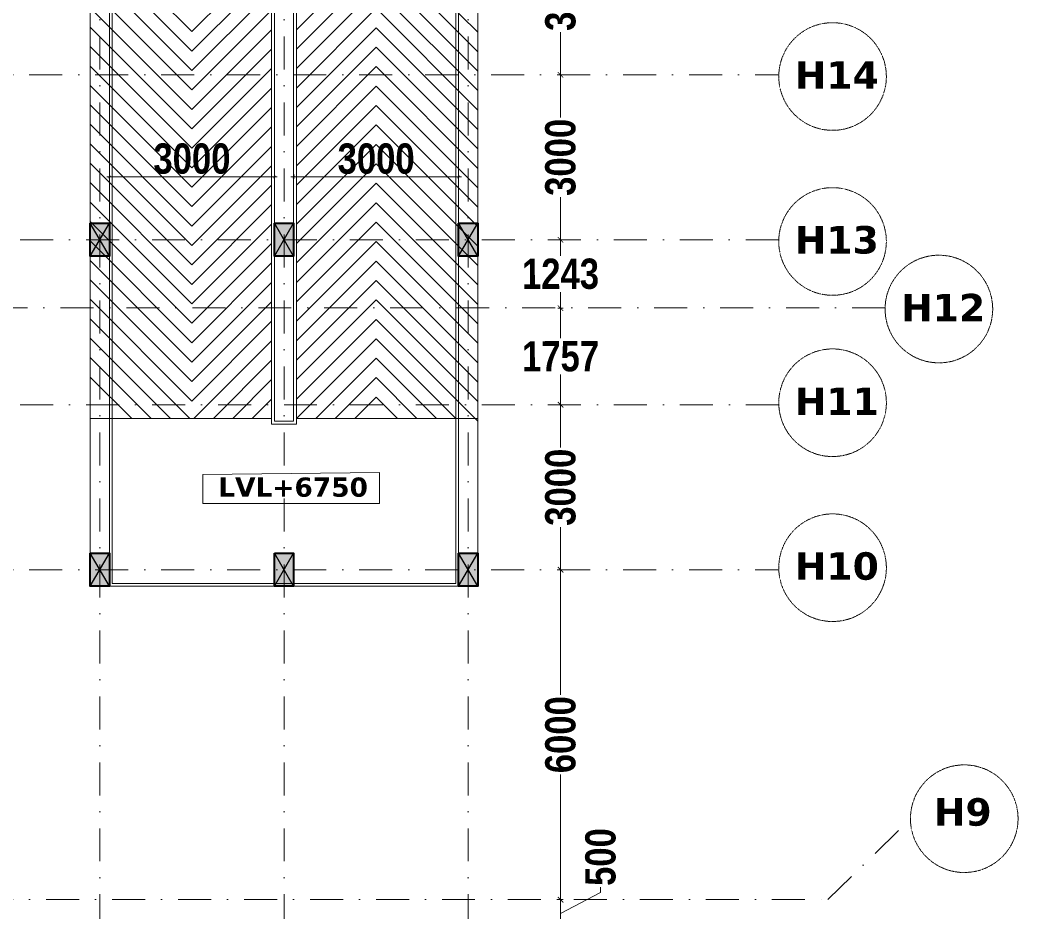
# Model space of a CAD drawing. Header units: millimetres. Extents: x -3092155 to 4513934, y -12317808 to 1850003.
# Drawn here: x -381138 to -362983, y -5557561 to -5541338 of the extents above; entities that cross this region are included whole.
import ezdxf

# ---------------------------------------------------------------- set-up
doc = ezdxf.new("R2010")
doc.units = ezdxf.units.MM
doc.header["$LTSCALE"] = 2
doc.header["$MEASUREMENT"] = 0
doc.header["$PDMODE"] = 34
doc.header["$PDSIZE"] = 500
doc.linetypes.add('DASHDOT', pattern=[1, 0.5, -0.25, 0, -0.25])
for name, color, linetype, lineweight in [('coloumn', 10, 'Continuous', 35), ('D DIM', 250, 'Continuous', 9), ('DIM', 27, 'Continuous', 5), ('GRID', 251, 'DASHDOT', 5), ('Layer1', 251, 'Continuous', 0), ('RAILING', 47, 'Continuous', 13), ('RAMP', 253, 'Continuous', 9), ('ST TEXT', 251, 'DASHDOT', 5), ('TEXT', 7, 'Continuous', 13)]:
    doc.layers.add(name, color=color, linetype=linetype, lineweight=lineweight)
doc.styles.add('COLOUMNN DIM', font='ARIALNB.TTF', dxfattribs={"height": 550})
doc.styles.add('INNER DIM', font='ARIALNB.TTF', dxfattribs={"height": 250})
doc.styles.add('style2', font='verdana.ttf')
doc.dimstyles.new('COLUMN', dxfattribs={"dimscale": 0, "dimtxt": 110, "dimasz": 50, "dimexe": 50, "dimexo": 50, "dimgap": 50, "dimtad": 1, "dimdec": 0, "dimzin": 0, "dimdsep": 46, "dimtxsty": 'COLOUMNN DIM', "dimblk": 'ARCHTICK', "dimcen": 100, "dimdle": 50, "dimclrd": 256, "dimclre": 256, "dimclrt": 256, "dimadec": 0, "dimazin": 0, "dimtfac": 1, "dimtdec": 0, "dimtix": 1, "dimtmove": 1, "dimatfit": 3, "dimfxl": 50, "dimtolj": 1, "dimtzin": 0, "dimlwd": -1, "dimlwe": -1, "dimarcsym": 1})
doc.dimstyles.new('external final', dxfattribs={"dimscale": 0, "dimtxt": 250, "dimasz": 100, "dimexe": 50, "dimexo": 50, "dimgap": 50, "dimtad": 0, "dimdec": 0, "dimzin": 0, "dimdsep": 46, "dimtxsty": 'INNER DIM', "dimblk": 'ARCHTICK', "dimcen": 100, "dimdle": 50, "dimclrd": 256, "dimclre": 256, "dimclrt": 256, "dimadec": 0, "dimazin": 0, "dimtfac": 1, "dimtdec": 0, "dimtix": 1, "dimtmove": 1, "dimatfit": 3, "dimfxl": 50, "dimfxlon": 1, "dimtolj": 1, "dimtzin": 0, "dimlwd": -1, "dimlwe": -1, "dimarcsym": 1})

# ---------------------------------------------------------------- blocks, each defined once
blk = doc.blocks.new('_ArchTick')
at = {"color": 0, "linetype": 'ByBlock', "const_width": 0.15}
blk.add_lwpolyline([(-0.5, -0.5), (0.5, 0.5)], dxfattribs=at)
blk = doc.blocks.new('*D29')
at = {"layer": 'Defpoints', "color": 0, "lineweight": 50, "ltscale": 100, "transparency": 16777216}
for p in [(-379509, -5544194), (-379509, -5544280), (-376509, -5544280)]:
    blk.add_point(p, dxfattribs=at)
at = {"layer": 'DIM', "ltscale": 100, "transparency": 16777216}
for p, q in [((-379509, -5544230), (-379509, -5544144)), ((-376509, -5544230), (-376509, -5544144)), ((-376459, -5544194), (-379559, -5544194))]:
    blk.add_line(p, q, dxfattribs=at)
at = {"layer": 'DIM', "ltscale": 100, "transparency": 16777216, "xscale": 50, "yscale": 50, "zscale": 50, "rotation": 180}
blk.add_blockref('_ArchTick', (-379509, -5544194), dxfattribs=at)
at = {"layer": 'DIM', "ltscale": 100, "transparency": 16777216, "xscale": 50, "yscale": 50, "zscale": 50}
blk.add_blockref('_ArchTick', (-376509, -5544194), dxfattribs=at)
at = {"layer": 'DIM', "ltscale": 100, "transparency": 16777216, "insert": (-378009, -5543863), "char_height": 550, "attachment_point": 5, "style": 'COLOUMNN DIM'}
blk.add_mtext('\\A1;3000', dxfattribs=at)
blk = doc.blocks.new('*D30')
at = {"layer": 'Defpoints', "color": 0, "lineweight": 50, "ltscale": 100, "transparency": 16777216}
for p in [(-376159, -5544280), (-373159, -5544194), (-373159, -5544280)]:
    blk.add_point(p, dxfattribs=at)
at = {"layer": 'DIM', "ltscale": 100, "transparency": 16777216}
for p, q in [((-376159, -5544230), (-376159, -5544144)), ((-373159, -5544230), (-373159, -5544144)), ((-376209, -5544194), (-373109, -5544194))]:
    blk.add_line(p, q, dxfattribs=at)
at = {"layer": 'DIM', "ltscale": 100, "transparency": 16777216, "xscale": 50, "yscale": 50, "zscale": 50, "rotation": 180}
blk.add_blockref('_ArchTick', (-376159, -5544194), dxfattribs=at)
at = {"layer": 'DIM', "ltscale": 100, "transparency": 16777216, "xscale": 50, "yscale": 50, "zscale": 50}
blk.add_blockref('_ArchTick', (-373159, -5544194), dxfattribs=at)
at = {"layer": 'DIM', "ltscale": 100, "transparency": 16777216, "insert": (-374659, -5543863), "char_height": 550, "attachment_point": 5, "style": 'COLOUMNN DIM'}
blk.add_mtext('\\A1;3000', dxfattribs=at)
blk = doc.blocks.new('*D1025')
at = {"layer": 'D DIM', "ltscale": 100, "transparency": 16777216}
for p, q in [((-371305, -5539286), (-371305, -5540113)), ((-371355, -5539336), (-371255, -5539336)), ((-371305, -5542386), (-371305, -5541560)), ((-371355, -5542336), (-371255, -5542336))]:
    blk.add_line(p, q, dxfattribs=at)
at = {"layer": 'Defpoints', "color": 0, "lineweight": 50, "ltscale": 100, "transparency": 16777216}
for p in [(-371943, -5539336), (-373159, -5542336), (-371305, -5542336)]:
    blk.add_point(p, dxfattribs=at)
at = {"layer": 'D DIM', "ltscale": 100, "transparency": 16777216, "xscale": 100, "yscale": 100, "zscale": 100}
for p, rotation in [((-371305, -5539336), 90), ((-371305, -5542336), 270)]:
    blk.add_blockref('_ArchTick', p, dxfattribs=dict(at, rotation=rotation))
at = {"layer": 'D DIM', "ltscale": 100, "transparency": 16777216, "insert": (-371305, -5540836), "char_height": 550, "attachment_point": 5, "rotation": 90, "style": 'COLOUMNN DIM'}
blk.add_mtext('\\A1;3000', dxfattribs=at)
blk = doc.blocks.new('*D1026')
at = {"layer": 'D DIM', "ltscale": 100, "transparency": 16777216}
for p, q in [((-371355, -5542336), (-371255, -5542336)), ((-371305, -5542286), (-371305, -5543113)), ((-371305, -5545386), (-371305, -5544560)), ((-371355, -5545336), (-371255, -5545336))]:
    blk.add_line(p, q, dxfattribs=at)
at = {"layer": 'Defpoints', "color": 0, "lineweight": 50, "ltscale": 100, "transparency": 16777216}
for p in [(-371975, -5542336), (-371844, -5545336), (-371305, -5545336)]:
    blk.add_point(p, dxfattribs=at)
at = {"layer": 'D DIM', "ltscale": 100, "transparency": 16777216, "xscale": 100, "yscale": 100, "zscale": 100}
for p, rotation in [((-371305, -5542336), 90), ((-371305, -5545336), 270)]:
    blk.add_blockref('_ArchTick', p, dxfattribs=dict(at, rotation=rotation))
at = {"layer": 'D DIM', "ltscale": 100, "transparency": 16777216, "insert": (-371305, -5543836), "char_height": 550, "attachment_point": 5, "rotation": 90, "style": 'COLOUMNN DIM'}
blk.add_mtext('\\A1;3000', dxfattribs=at)
blk = doc.blocks.new('*D1027')
at = {"layer": 'D DIM', "ltscale": 100, "transparency": 16777216}
for p, q in [((-371305, -5546529), (-371305, -5547127)), ((-371355, -5546579), (-371255, -5546579)), ((-371305, -5548386), (-371305, -5547788)), ((-371355, -5548336), (-371255, -5548336))]:
    blk.add_line(p, q, dxfattribs=at)
at = {"layer": 'Defpoints', "color": 0, "lineweight": 50, "ltscale": 100, "transparency": 16777216}
for p in [(-371694, -5546579), (-372033, -5548336), (-371305, -5548336)]:
    blk.add_point(p, dxfattribs=at)
at = {"layer": 'D DIM', "ltscale": 100, "transparency": 16777216, "xscale": 100, "yscale": 100, "zscale": 100}
for p, rotation in [((-371305, -5546579), 90), ((-371305, -5548336), 270)]:
    blk.add_blockref('_ArchTick', p, dxfattribs=dict(at, rotation=rotation))
at = {"layer": 'D DIM', "ltscale": 100, "transparency": 16777216, "insert": (-371305, -5547458), "char_height": 550, "attachment_point": 5, "rotation": 0.1, "style": 'COLOUMNN DIM'}
blk.add_mtext('\\A1;1757', dxfattribs=at)
blk = doc.blocks.new('*D1028')
at = {"layer": 'D DIM', "ltscale": 100, "transparency": 16777216}
for p, q in [((-371355, -5548336), (-371255, -5548336)), ((-371305, -5548286), (-371305, -5549113)), ((-371305, -5551386), (-371305, -5550560)), ((-371355, -5551336), (-371255, -5551336))]:
    blk.add_line(p, q, dxfattribs=at)
at = {"layer": 'Defpoints', "color": 0, "lineweight": 50, "ltscale": 100, "transparency": 16777216}
for p in [(-371983, -5548336), (-371967, -5551336), (-371305, -5551336)]:
    blk.add_point(p, dxfattribs=at)
at = {"layer": 'D DIM', "ltscale": 100, "transparency": 16777216, "xscale": 100, "yscale": 100, "zscale": 100}
for p, rotation in [((-371305, -5548336), 90), ((-371305, -5551336), 270)]:
    blk.add_blockref('_ArchTick', p, dxfattribs=dict(at, rotation=rotation))
at = {"layer": 'D DIM', "ltscale": 100, "transparency": 16777216, "insert": (-371305, -5549836), "char_height": 550, "attachment_point": 5, "rotation": 90, "style": 'COLOUMNN DIM'}
blk.add_mtext('\\A1;3000', dxfattribs=at)
blk = doc.blocks.new('*D1029')
at = {"layer": 'D DIM', "ltscale": 100, "transparency": 16777216}
for p, q in [((-371355, -5551336), (-371255, -5551336)), ((-371305, -5551286), (-371305, -5553614)), ((-371305, -5557386), (-371305, -5555058)), ((-371355, -5557336), (-371255, -5557336))]:
    blk.add_line(p, q, dxfattribs=at)
at = {"layer": 'Defpoints', "color": 0, "lineweight": 50, "ltscale": 100, "transparency": 16777216}
for p in [(-371967, -5551336), (-376334, -5557336), (-371305, -5557336)]:
    blk.add_point(p, dxfattribs=at)
at = {"layer": 'D DIM', "ltscale": 100, "transparency": 16777216, "xscale": 100, "yscale": 100, "zscale": 100}
for p, rotation in [((-371305, -5551336), 90), ((-371305, -5557336), 270)]:
    blk.add_blockref('_ArchTick', p, dxfattribs=dict(at, rotation=rotation))
at = {"layer": 'D DIM', "ltscale": 100, "transparency": 16777216, "insert": (-371305, -5554336), "char_height": 550, "attachment_point": 5, "rotation": 90, "style": 'COLOUMNN DIM'}
blk.add_mtext('\\A1;6000', dxfattribs=at)
blk = doc.blocks.new('*D1030')
at = {"layer": 'D DIM', "ltscale": 100, "transparency": 16777216}
for p, q in [((-371305, -5557586), (-370576, -5557207)), ((-370576, -5557207), (-370576, -5557107)), ((-371355, -5557336), (-371255, -5557336)), ((-371305, -5557286), (-371305, -5557886)), ((-371355, -5557836), (-371255, -5557836))]:
    blk.add_line(p, q, dxfattribs=at)
at = {"layer": 'Defpoints', "color": 0, "lineweight": 50, "ltscale": 100, "transparency": 16777216}
for p in [(-372355, -5557336), (-372224, -5557836), (-371305, -5557836)]:
    blk.add_point(p, dxfattribs=at)
at = {"layer": 'D DIM', "ltscale": 100, "transparency": 16777216, "xscale": 100, "yscale": 100, "zscale": 100}
for p, rotation in [((-371305, -5557336), 90), ((-371305, -5557836), 270)]:
    blk.add_blockref('_ArchTick', p, dxfattribs=dict(at, rotation=rotation))
at = {"layer": 'D DIM', "ltscale": 100, "transparency": 16777216, "insert": (-370576, -5556561), "char_height": 550, "attachment_point": 5, "rotation": 90, "style": 'COLOUMNN DIM'}
blk.add_mtext('\\A1;500', dxfattribs=at)
blk = doc.blocks.new('*D1036')
at = {"layer": 'D DIM', "ltscale": 100, "transparency": 16777216}
for p, q in [((-371355, -5545336), (-371255, -5545336)), ((-371305, -5545286), (-371305, -5545627)), ((-371305, -5546629), (-371305, -5546288)), ((-371355, -5546579), (-371255, -5546579))]:
    blk.add_line(p, q, dxfattribs=at)
at = {"layer": 'Defpoints', "color": 0, "lineweight": 50, "ltscale": 100, "transparency": 16777216}
for p in [(-371844, -5545336), (-371305, -5545336), (-371694, -5546579)]:
    blk.add_point(p, dxfattribs=at)
at = {"layer": 'D DIM', "ltscale": 100, "transparency": 16777216, "xscale": 100, "yscale": 100, "zscale": 100}
for p, rotation in [((-371305, -5545336), 90), ((-371305, -5546579), 270)]:
    blk.add_blockref('_ArchTick', p, dxfattribs=dict(at, rotation=rotation))
at = {"layer": 'D DIM', "ltscale": 100, "transparency": 16777216, "insert": (-371305, -5545958), "char_height": 550, "attachment_point": 5, "rotation": 0.1, "style": 'COLOUMNN DIM'}
blk.add_mtext('\\A1;1243', dxfattribs=at)
blk = doc.blocks.new('S.F')
at = {"layer": 'coloumn', "ltscale": 100}
for points in [[(105810, -5853231), (106160, -5853231), (106160, -5853831), (105810, -5853831)], [(109160, -5853231), (109510, -5853231), (109510, -5853831), (109160, -5853831)], [(112510, -5853231), (112860, -5853231), (112860, -5853831), (112510, -5853831)], [(105810, -5859231), (106160, -5859231), (106160, -5859831), (105810, -5859831)], [(109160, -5859231), (109510, -5859231), (109510, -5859831), (109160, -5859831)], [(112510, -5859231), (112860, -5859231), (112860, -5859831), (112510, -5859831)]]:
    blk.add_hatch(color=256, dxfattribs=at).paths.add_polyline_path(points)
at = {"layer": 'coloumn', "lineweight": 25, "ltscale": 100}
for p, q in [((106160, -5853831), (105810, -5853231)), ((105810, -5853831), (106160, -5853231)), ((109510, -5853831), (109160, -5853231)), ((109160, -5853831), (109510, -5853231)), ((112860, -5853831), (112510, -5853231)), ((112510, -5853831), (112860, -5853231)), ((106160, -5859831), (105810, -5859231)), ((105810, -5859831), (106160, -5859231)), ((109510, -5859831), (109160, -5859231)), ((109160, -5859831), (109510, -5859231)), ((112860, -5859831), (112510, -5859231)), ((112510, -5859831), (112860, -5859231))]:
    blk.add_line(p, q, dxfattribs=at)
at = {"layer": 'coloumn', "ltscale": 100}
for points in [[(105810, -5853231), (106160, -5853231), (106160, -5853831), (105810, -5853831)], [(109160, -5853231), (109510, -5853231), (109510, -5853831), (109160, -5853831)], [(112510, -5853231), (112860, -5853231), (112860, -5853831), (112510, -5853831)], [(105810, -5859231), (106160, -5859231), (106160, -5859831), (105810, -5859831)], [(109160, -5859231), (109510, -5859231), (109510, -5859831), (109160, -5859831)], [(112510, -5859231), (112860, -5859231), (112860, -5859831), (112510, -5859831)]]:
    blk.add_lwpolyline(points, close=True, dxfattribs=at)

msp = doc.modelspace()

# ---------------------------------------------------------------- linework, layer by layer
at = {"layer": 'GRID', "color": 5, "ltscale": 600}
for p, q in [((-379683.9, -5499634.4), (-379683.9, -5584428.2)), ((-376333.9, -5499634.4), (-376333.9, -5584428.2)), ((-372983.9, -5499634.4), (-372983.9, -5584428.2))]:
    msp.add_line(p, q, dxfattribs=at)
at = {"layer": 'GRID', "color": 6, "ltscale": 600}
for p, q in [((-460173.8, -5542336.2), (-367334.4, -5542336.2)), ((-367334.8, -5545336.2), (-460173.8, -5545336.2)), ((-365400.8, -5546575.3), (-462107.8, -5546578.9)), ((-367334.1, -5548336.2), (-460173.8, -5548336.2)), ((-460173.8, -5551336.2), (-367334.4, -5551336.2)), ((-366440.5, -5557336.2), (-364939.9, -5555863.9)), ((-461068.2, -5557336.2), (-366440.7, -5557336.2))]:
    msp.add_line(p, q, dxfattribs=at)
at = {"layer": 'Layer1', "ltscale": 100}
msp.add_lwpolyline([(-374600.3, -5549568.6), (-377810.5, -5549603.3), (-377810.5, -5550130.4), (-374600.3, -5550130.4)], close=True, dxfattribs=at)
at = {"layer": 'RAILING', "ltscale": 100}
for p, q in [((-379509.3, -5551636.2), (-379509.3, -5527011.2)), ((-379459.3, -5551586.2), (-379459.3, -5527011.2)), ((-376559.3, -5548686.2), (-376559.4, -5527011.2)), ((-376509.3, -5548636.2), (-376509.4, -5527011.2)), ((-376159.3, -5548636.2), (-376159.3, -5527011.2)), ((-376109.3, -5548686.2), (-376109.3, -5527011.2)), ((-373209.3, -5551586.2), (-373209.3, -5527011.2)), ((-373159.3, -5551636.2), (-373159.3, -5527061.2)), ((-376109.3, -5548686.2), (-376559.3, -5548686.2)), ((-376159.3, -5548636.2), (-376509.3, -5548636.2)), ((-379459.3, -5551586.2), (-373209.3, -5551586.2)), ((-379509.3, -5551636.2), (-373159.3, -5551636.2))]:
    msp.add_line(p, q, dxfattribs=at)
at = {"layer": 'RAMP', "ltscale": 100}
for p, q in [((-379859.3, -5527661.2), (-379859.3, -5551061.2)), ((-372809.3, -5551061.2), (-372809.3, -5527661.2)), ((-378009.3, -5541550.7), (-379859.3, -5539700.7)), ((-372809.3, -5541561.6), (-374659.3, -5539711.6)), ((-378009.3, -5541904.2), (-379859.3, -5540054.2)), ((-378009.3, -5541550.9), (-376559.3, -5540100.9)), ((-376109.3, -5541515.1), (-374659.3, -5540065.2)), ((-372809.3, -5541915.1), (-374659.3, -5540065.1)), ((-378009.3, -5542257.8), (-379859.3, -5540407.8)), ((-378009.3, -5541904.5), (-376559.3, -5540454.5)), ((-376109.3, -5541868.7), (-374659.3, -5540418.7)), ((-372809.3, -5542268.7), (-374659.3, -5540418.7)), ((-378009.3, -5542611.3), (-379859.3, -5540761.3)), ((-378009.3, -5542258), (-376559.3, -5540808)), ((-376109.3, -5542222.2), (-374659.3, -5540772.3)), ((-372809.3, -5542622.2), (-374659.3, -5540772.2)), ((-378009.3, -5542964.9), (-379859.3, -5541114.9)), ((-378009.3, -5542611.6), (-376559.3, -5541161.6)), ((-376109.3, -5542575.8), (-374659.3, -5541125.8)), ((-372809.3, -5542975.8), (-374659.3, -5541125.8)), ((-378009.3, -5543318.4), (-379859.3, -5541468.4)), ((-378009.3, -5542965.1), (-376559.3, -5541515.1)), ((-376109.3, -5542929.4), (-374659.3, -5541479.4)), ((-372809.3, -5543329.4), (-374659.3, -5541479.4)), ((-378009.3, -5543672), (-379859.3, -5541822)), ((-378009.3, -5543318.7), (-376559.3, -5541868.7)), ((-376109.3, -5543282.9), (-374659.3, -5541832.9)), ((-372809.3, -5543682.9), (-374659.3, -5541832.9)), ((-378009.3, -5544025.5), (-379859.3, -5542175.5)), ((-376109.3, -5543636.5), (-374659.3, -5542186.5)), ((-372809.3, -5544036.5), (-374659.3, -5542186.5)), ((-378009.3, -5543672.2), (-376559.3, -5542222.2)), ((-378009.3, -5544379.1), (-379859.3, -5542529.1)), ((-376109.3, -5543990), (-374659.3, -5542540)), ((-372809.3, -5544390), (-374659.3, -5542540)), ((-378009.3, -5544025.8), (-376559.3, -5542575.8)), ((-378009.3, -5544732.6), (-379859.3, -5542882.6)), ((-376109.3, -5544343.6), (-374659.3, -5542893.6)), ((-372809.3, -5544743.6), (-374659.3, -5542893.6)), ((-378009.3, -5544379.4), (-376559.3, -5542929.4)), ((-378009.3, -5545086.2), (-379859.3, -5543236.2)), ((-376109.3, -5544697.1), (-374659.3, -5543247.1)), ((-372809.3, -5545097.1), (-374659.3, -5543247.1)), ((-378009.3, -5544732.9), (-376559.3, -5543282.9)), ((-378009.3, -5545439.7), (-379859.3, -5543589.7)), ((-378009.3, -5545086.5), (-376559.3, -5543636.5)), ((-376109.3, -5545050.7), (-374659.3, -5543600.7)), ((-372809.3, -5545450.7), (-374659.3, -5543600.7)), ((-378009.3, -5545793.3), (-379859.3, -5543943.3)), ((-378009.3, -5545440), (-376559.3, -5543990)), ((-376109.3, -5545404.2), (-374659.3, -5543954.2)), ((-372809.3, -5545804.2), (-374659.3, -5543954.2)), ((-378009.3, -5546146.8), (-379859.3, -5544296.8)), ((-378009.3, -5545793.6), (-376559.3, -5544343.6)), ((-376109.3, -5545757.8), (-374659.3, -5544307.8)), ((-372809.3, -5546157.8), (-374659.3, -5544307.8)), ((-378009.3, -5546500.4), (-379859.3, -5544650.4)), ((-378009.3, -5546147.1), (-376559.3, -5544697.1)), ((-376109.3, -5546111.3), (-374659.3, -5544661.4)), ((-372809.3, -5546511.3), (-374659.3, -5544661.3)), ((-378009.3, -5546854), (-379859.3, -5545004)), ((-378009.3, -5546500.7), (-376559.3, -5545050.7)), ((-376109.3, -5546464.9), (-374659.3, -5545014.9)), ((-372809.3, -5546864.9), (-374659.3, -5545014.9)), ((-378009.3, -5547207.5), (-379859.3, -5545357.5)), ((-378009.3, -5546854.2), (-376559.3, -5545404.2)), ((-376109.3, -5546818.5), (-374659.3, -5545368.5)), ((-372809.3, -5547218.4), (-374659.3, -5545368.4)), ((-378009.3, -5547561.1), (-379859.3, -5545711.1)), ((-378009.3, -5547207.8), (-376559.3, -5545757.8)), ((-376109.3, -5547172), (-374659.3, -5545722)), ((-372809.3, -5547572), (-374659.3, -5545722)), ((-378009.3, -5547914.6), (-379859.3, -5546064.6)), ((-378009.3, -5547561.3), (-376559.3, -5546111.3)), ((-376109.3, -5547525.6), (-374659.3, -5546075.6)), ((-372809.3, -5547925.5), (-374659.3, -5546075.5)), ((-378009.3, -5548268.2), (-379859.3, -5546418.2)), ((-378009.3, -5547914.9), (-376559.3, -5546464.9)), ((-376109.3, -5547879.1), (-374659.3, -5546429.1)), ((-372809.3, -5548279.1), (-374659.3, -5546429.1)), ((-378044.8, -5548586.2), (-379859.3, -5546771.7)), ((-378009.3, -5548268.4), (-376559.3, -5546818.4)), ((-376109.3, -5548232.7), (-374659.3, -5546782.7)), ((-372809.3, -5548632.7), (-374659.3, -5546782.7)), ((-378398.4, -5548586.2), (-379859.3, -5547125.3)), ((-377973.5, -5548586.2), (-376559.3, -5547172)), ((-376109.3, -5548586.2), (-374659.3, -5547136.2)), ((-373209.3, -5548586.2), (-374659.3, -5547136.2)), ((-378751.9, -5548586.2), (-379859.3, -5547478.8)), ((-377620, -5548586.2), (-376559.3, -5547525.5)), ((-375755.7, -5548586.2), (-374659.3, -5547489.8)), ((-373562.9, -5548586.2), (-374659.3, -5547489.8)), ((-379105.5, -5548586.2), (-379859.3, -5547832.4)), ((-377266.4, -5548586.2), (-376559.3, -5547879.1)), ((-375402.2, -5548586.2), (-374659.3, -5547843.3)), ((-373916.4, -5548586.2), (-374659.3, -5547843.3)), ((-376912.9, -5548586.2), (-376559.3, -5548232.7)), ((-375048.6, -5548586.2), (-374659.3, -5548196.9)), ((-374270, -5548586.2), (-374659.3, -5548196.9)), ((-376559.3, -5548586.2), (-379859.3, -5548586.2)), ((-372809.3, -5548586.2), (-376109.3, -5548586.2))]:
    msp.add_line(p, q, dxfattribs=at)
at = {"layer": 'ST TEXT', "ltscale": 0.1}
for centre in [(-366356.9, -5542366.6), (-366356.9, -5545366.6), (-364422.7, -5546595), (-366356.5, -5548299.3), (-366356.5, -5551299.3), (-363961.5, -5555863.9)]:
    msp.add_circle(centre, 978.4, dxfattribs=at)

# ---------------------------------------------------------------- block references
at = {"layer": 'coloumn'}
msp.add_blockref('S.F', (-485670.2, 308195), dxfattribs=at)

# ---------------------------------------------------------------- texts
at = {"layer": 'ST TEXT', "ltscale": 0.1, "char_height": 450, "attachment_point": 5, "style": 'style2'}
for s, insert in [('{\\fVerdana|b1|i0|c0|p34;\\H1.1111x;H14}', (-366279.2, -5542340.4)), ('{\\fVerdana|b1|i0|c0|p34;\\H1.1111x;H13}', (-366279.2, -5545340.4)), ('{\\fVerdana|b1|i0|c0|p34;\\H1.1111x;H12}', (-364344.9, -5546568.8)), ('{\\fVerdana|b1|i0|c0|p34;\\H1.1111x;H11}', (-366278.7, -5548273.1)), ('{\\fVerdana|b1|i0|c0|p34;\\H1.1111x;H10}', (-366278.7, -5551273.1)), ('{\\fVerdana|b1|i0|c0|p34;\\H1.1111x;H9}', (-363987.9, -5555745.1))]:
    msp.add_mtext(s, dxfattribs=dict(at, insert=insert))
at = {"layer": 'TEXT', "ltscale": 0.1, "insert": (-376169.5, -5549836.9), "char_height": 350, "attachment_point": 5, "style": 'style2'}
msp.add_mtext('\\pt3850;{\\fVerdana|b1|i0|c0|p34;LVL+6750}', dxfattribs=at)

# ---------------------------------------------------------------- dimensions: what is measured, and where the dimension line sits
at = {"layer": 'D DIM', "ltscale": 100}
for base, p1, p2, picture, middle in [((-371304.6, -5542336.2), (-371942.9, -5539336.2), (-373159.4, -5542336.2), '*D1025', (-371304.6, -5540836.2)), ((-371304.6, -5545336.2), (-371974.9, -5542336.2), (-371843.6, -5545336.2), '*D1026', (-371304.6, -5543836.2)), ((-371304.6, -5551336.2), (-371982.6, -5548336.2), (-371967.4, -5551336.2), '*D1028', (-371304.6, -5549836.2)), ((-371304.6, -5557336.2), (-371967.4, -5551336.2), (-376333.9, -5557336.2), '*D1029', (-371304.6, -5554336.2))]:
    dim = msp.add_linear_dim(base=base, p1=p1, p2=p2, angle=90, dimstyle='external final', override={"dimscale": 1, "dimtxsty": 'COLOUMNN DIM'}, dxfattribs=at)
    dim.commit()
    dim.dimension.update_dxf_attribs({"geometry": picture, "text_midpoint": middle})
for base, p2, picture, middle in [((-371304.6, -5545336.2), (-371843.6, -5545336.2), '*D1036', (-371304.6, -5545957.5)), ((-371304.6, -5548336.2), (-372032.6, -5548336.2), '*D1027', (-371304.6, -5547457.5))]:
    dim = msp.add_linear_dim(base=base, p1=(-371694.1, -5546578.9), p2=p2, angle=90, dimstyle='external final', override={"dimscale": 1, "dimtxsty": 'COLOUMNN DIM'}, dxfattribs=at)
    dim.commit()
    dim.dimension.update_dxf_attribs({"geometry": picture, "text_midpoint": middle, "text_rotation": 0.1})
dim = msp.add_linear_dim(base=(-371304.6, -5557836.2), p1=(-372355.4, -5557336.2), p2=(-372224.4, -5557836.2), angle=90, dimstyle='external final', override={"dimscale": 1, "dimtxsty": 'COLOUMNN DIM'}, dxfattribs=at)
dim.commit()
dim.dimension.update_dxf_attribs({"geometry": '*D1030', "text_midpoint": (-370575.9, -5557056.7), "dimtype": 160})
at = {"layer": 'DIM', "ltscale": 100}
dim = msp.add_linear_dim(base=(-379508.9, -5544194), p1=(-376508.9, -5544279.5), p2=(-379508.9, -5544279.5), dimstyle='COLUMN', override={"dimscale": 1}, dxfattribs=at)
dim.commit()
dim.dimension.update_dxf_attribs({"geometry": '*D29', "text_midpoint": (-378008.9, -5543863.4)})
dim = msp.add_linear_dim(base=(-373158.9, -5544194), p1=(-376158.9, -5544279.5), p2=(-373158.9, -5544279.5), angle=180, dimstyle='COLUMN', override={"dimscale": 1}, dxfattribs=at)
dim.commit()
dim.dimension.update_dxf_attribs({"geometry": '*D30', "text_midpoint": (-374658.9, -5543863.4)})

doc.saveas('drawing.dxf')
